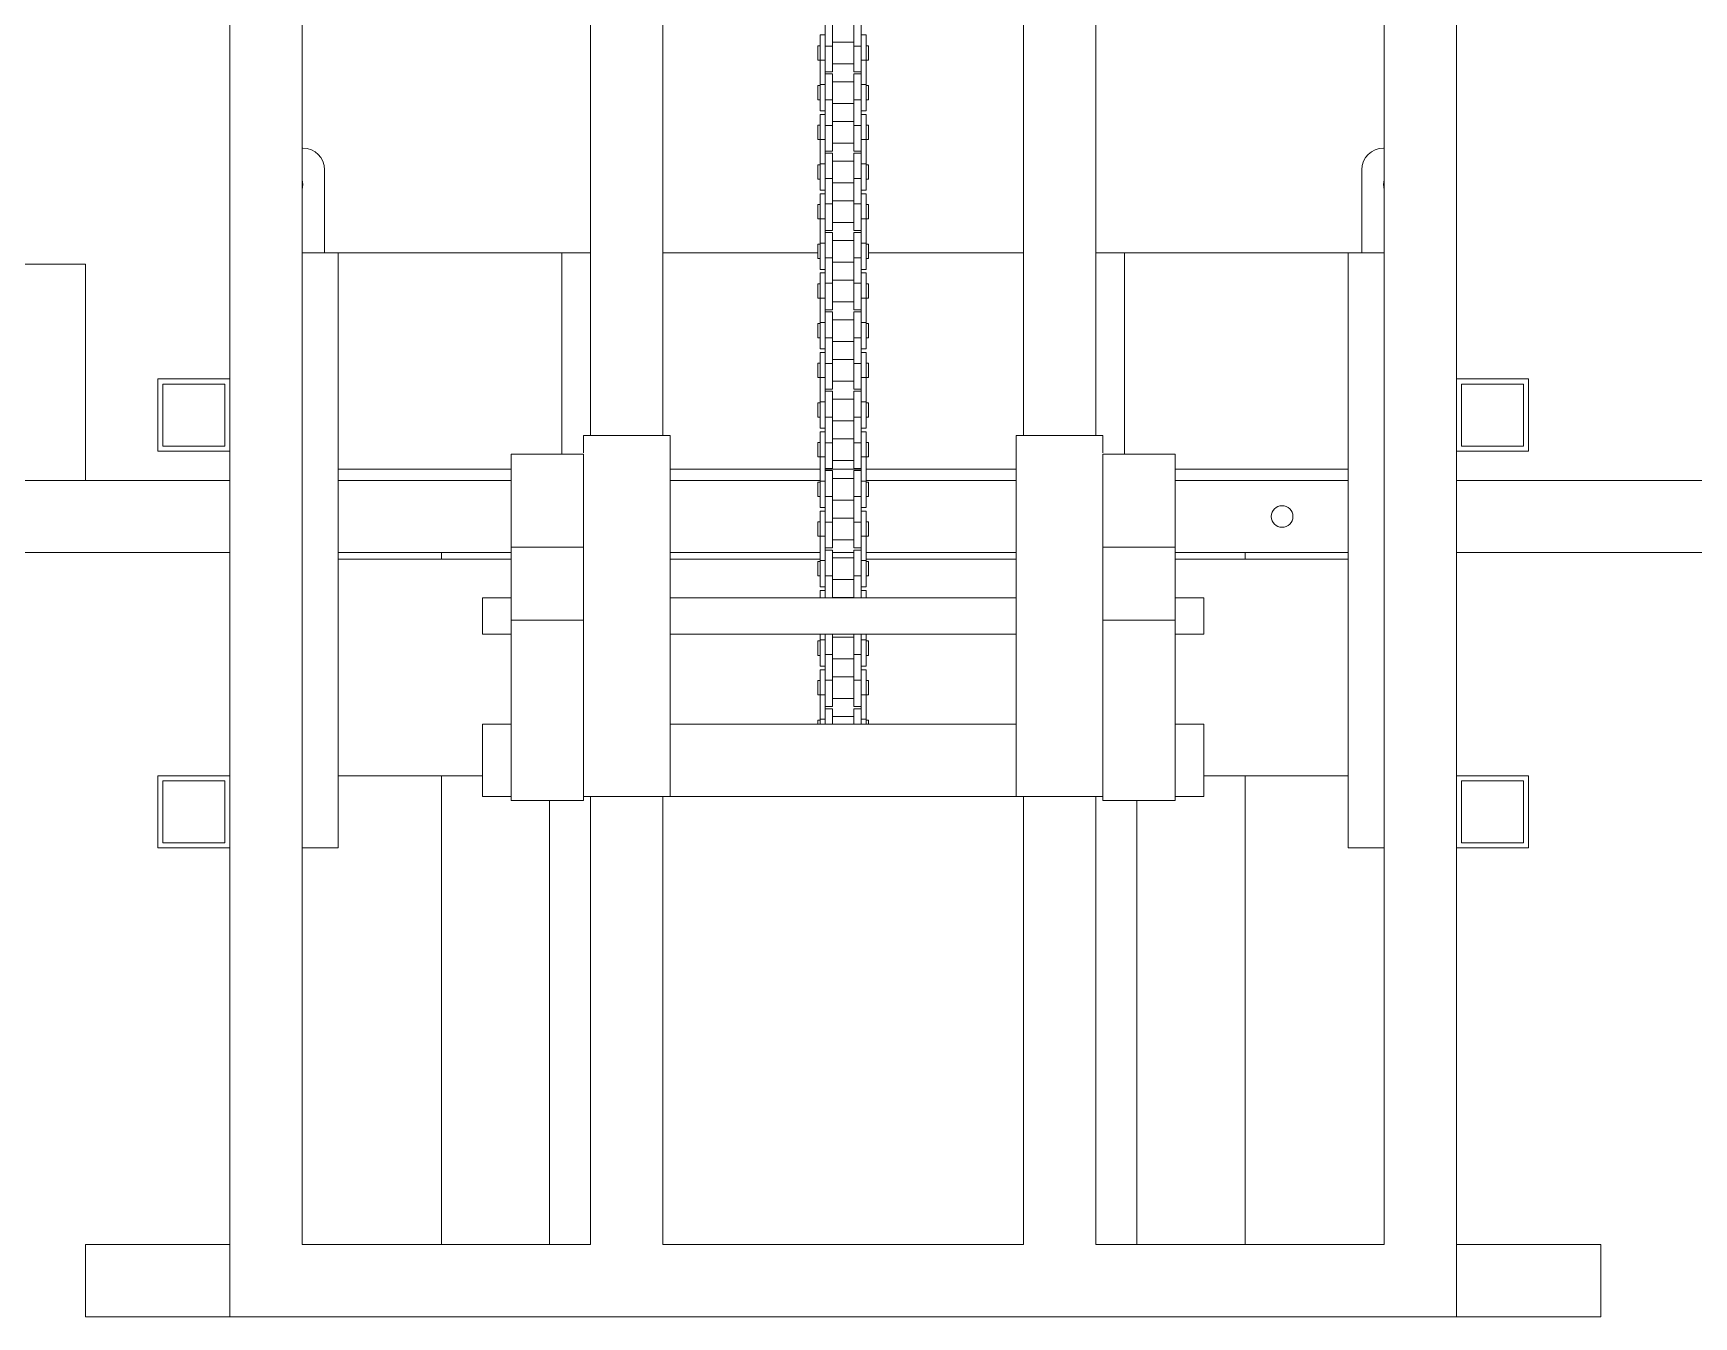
# Model space of a CAD drawing. Header units: millimetres. Extents: x 0 to 1189, y 0 to 841.
# Drawn here: x 516.82 to 562.85, y 147.41 to 182.99 of the extents above; entities that cross this region are included whole.
import ezdxf

# ---------------------------------------------------------------- set-up
doc = ezdxf.new("R2010")
doc.units = ezdxf.units.MM

msp = doc.modelspace()

# ---------------------------------------------------------------- linework, layer by layer
at = {"color": 7, "linetype": 'Continuous', "lineweight": 15}
for p, q in [((534.27, 171.837), (534.27, 241.409)), ((544.27, 171.837), (544.27, 241.409)), ((532.27, 171.837), (532.27, 219.409)), ((546.27, 171.837), (546.27, 219.409)), ((522.27, 196.969), (522.27, 147.409)), ((524.27, 196.969), (524.27, 149.409)), ((554.27, 196.969), (554.27, 149.409)), ((556.27, 196.969), (556.27, 147.409)), ((538.77, 182.639), (538.77, 183.35)), ((538.97, 182.639), (538.97, 183.35)), ((539.57, 182.639), (539.57, 183.35)), ((539.77, 182.639), (539.77, 183.35)), ((538.77, 182.945), (538.63, 182.945)), ((538.63, 182.249), (538.63, 182.945)), ((539.91, 182.945), (539.77, 182.945)), ((539.91, 182.249), (539.91, 182.945)), ((538.63, 182.645), (538.57, 182.645)), ((538.57, 182.645), (538.57, 182.245)), ((538.77, 182.639), (538.97, 182.639)), ((538.77, 182.141), (538.77, 182.639)), ((539.57, 182.745), (538.97, 182.745)), ((538.97, 181.925), (538.97, 182.639)), ((539.77, 182.639), (539.57, 182.639)), ((539.57, 181.925), (539.57, 182.639)), ((539.77, 182.141), (539.77, 182.639)), ((539.97, 182.645), (539.91, 182.645)), ((539.97, 182.645), (539.97, 182.245)), ((538.57, 182.245), (538.63, 182.245)), ((538.63, 182.249), (538.77, 182.249)), ((538.63, 181.572), (538.63, 182.249)), ((538.77, 181.652), (538.77, 182.141)), ((538.77, 181.925), (538.97, 181.925)), ((538.97, 181.865), (538.77, 181.865)), ((538.97, 182.145), (539.57, 182.145)), ((538.97, 181.15), (538.97, 181.865)), ((539.57, 181.925), (539.77, 181.925)), ((539.77, 181.865), (539.57, 181.865)), ((539.57, 181.15), (539.57, 181.865)), ((539.91, 182.249), (539.77, 182.249)), ((539.77, 181.652), (539.77, 182.141)), ((539.91, 181.572), (539.91, 182.249)), ((539.91, 182.245), (539.97, 182.245)), ((538.63, 181.545), (538.57, 181.545)), ((538.57, 181.545), (538.57, 181.145)), ((538.63, 181.572), (538.77, 181.572)), ((538.63, 180.845), (538.63, 181.572)), ((538.77, 181.15), (538.77, 181.652)), ((539.57, 181.645), (538.97, 181.645)), ((539.77, 181.15), (539.77, 181.652)), ((539.91, 181.572), (539.77, 181.572)), ((539.91, 180.845), (539.91, 181.572)), ((539.97, 181.545), (539.91, 181.545)), ((539.97, 181.545), (539.97, 181.145)), ((538.57, 181.145), (538.63, 181.145)), ((538.77, 181.15), (538.97, 181.15)), ((538.77, 180.439), (538.77, 181.15)), ((538.97, 180.439), (538.97, 181.15)), ((538.97, 181.045), (539.57, 181.045)), ((539.77, 181.15), (539.57, 181.15)), ((539.57, 180.439), (539.57, 181.15)), ((539.77, 180.439), (539.77, 181.15)), ((539.91, 181.145), (539.97, 181.145)), ((538.63, 180.845), (538.77, 180.845)), ((538.77, 180.745), (538.63, 180.745)), ((538.63, 180.049), (538.63, 180.745)), ((539.57, 180.545), (538.97, 180.545)), ((539.77, 180.845), (539.91, 180.845)), ((539.91, 180.745), (539.77, 180.745)), ((539.91, 180.049), (539.91, 180.745)), ((538.63, 180.445), (538.57, 180.445)), ((538.57, 180.445), (538.57, 180.045)), ((538.57, 180.045), (538.63, 180.045)), ((538.63, 180.049), (538.77, 180.049)), ((538.63, 179.372), (538.63, 180.049)), ((538.77, 179.941), (538.77, 180.439)), ((538.77, 180.439), (538.97, 180.439)), ((538.97, 179.725), (538.97, 180.439)), ((539.77, 180.439), (539.57, 180.439)), ((539.57, 179.725), (539.57, 180.439)), ((539.77, 179.941), (539.77, 180.439)), ((539.91, 180.049), (539.77, 180.049)), ((539.97, 180.445), (539.91, 180.445)), ((539.91, 179.372), (539.91, 180.049)), ((539.91, 180.045), (539.97, 180.045)), ((539.97, 180.445), (539.97, 180.045)), ((524.294, 179.809), (524.27, 179.809)), ((538.77, 179.452), (538.77, 179.941)), ((538.77, 179.725), (538.97, 179.725)), ((538.97, 179.665), (538.77, 179.665)), ((538.97, 179.945), (539.57, 179.945)), ((538.97, 178.97), (538.97, 179.665)), ((539.57, 179.725), (539.77, 179.725)), ((539.77, 179.665), (539.57, 179.665)), ((539.57, 178.97), (539.57, 179.665)), ((539.77, 179.452), (539.77, 179.941)), ((554.247, 179.809), (554.27, 179.809)), ((524.894, 176.909), (524.894, 179.209)), ((538.63, 179.345), (538.57, 179.345)), ((538.57, 179.345), (538.57, 178.945)), ((538.63, 179.372), (538.77, 179.372)), ((538.63, 178.645), (538.63, 179.372)), ((538.77, 178.97), (538.77, 179.452)), ((539.57, 179.445), (538.97, 179.445)), ((539.77, 178.97), (539.77, 179.452)), ((539.91, 179.372), (539.77, 179.372)), ((539.91, 178.645), (539.91, 179.372)), ((539.97, 179.345), (539.91, 179.345)), ((539.97, 179.345), (539.97, 178.945)), ((553.647, 176.909), (553.647, 179.209)), ((538.57, 178.945), (538.63, 178.945)), ((538.63, 178.645), (538.77, 178.645)), ((538.77, 178.97), (538.97, 178.97)), ((538.77, 178.26), (538.77, 178.97)), ((538.97, 178.26), (538.97, 178.97)), ((538.97, 178.845), (539.57, 178.845)), ((539.77, 178.97), (539.57, 178.97)), ((539.57, 178.26), (539.57, 178.97)), ((539.77, 178.26), (539.77, 178.97)), ((539.77, 178.645), (539.91, 178.645)), ((539.91, 178.945), (539.97, 178.945)), ((538.63, 178.246), (538.57, 178.246)), ((538.57, 178.246), (538.57, 177.846)), ((538.77, 178.546), (538.63, 178.546)), ((538.63, 177.85), (538.63, 178.546)), ((538.77, 178.26), (538.97, 178.26)), ((538.77, 177.742), (538.77, 178.26)), ((539.57, 178.346), (538.97, 178.346)), ((538.97, 177.526), (538.97, 178.26)), ((539.77, 178.26), (539.57, 178.26)), ((539.57, 177.526), (539.57, 178.26)), ((539.91, 178.546), (539.77, 178.546)), ((539.77, 177.742), (539.77, 178.26)), ((539.91, 177.85), (539.91, 178.546)), ((539.97, 178.246), (539.91, 178.246)), ((539.97, 178.246), (539.97, 177.846)), ((538.57, 177.846), (538.63, 177.846)), ((538.63, 177.85), (538.77, 177.85)), ((538.63, 177.173), (538.63, 177.85)), ((538.77, 177.253), (538.77, 177.742)), ((538.97, 177.746), (539.57, 177.746)), ((539.91, 177.85), (539.77, 177.85)), ((539.77, 177.253), (539.77, 177.742)), ((539.91, 177.173), (539.91, 177.85)), ((539.91, 177.846), (539.97, 177.846)), ((538.77, 177.526), (538.97, 177.526)), ((538.97, 177.466), (538.77, 177.466)), ((538.77, 176.771), (538.77, 177.253)), ((538.97, 176.771), (538.97, 177.466)), ((539.57, 177.246), (538.97, 177.246)), ((539.57, 177.526), (539.77, 177.526)), ((539.77, 177.466), (539.57, 177.466)), ((539.57, 176.771), (539.57, 177.466)), ((539.77, 176.771), (539.77, 177.253)), ((525.27, 176.909), (524.27, 176.909)), ((525.27, 176.909), (525.27, 160.409)), ((531.47, 176.909), (525.27, 176.909)), ((531.47, 176.909), (531.47, 171.323)), ((532.27, 176.909), (531.47, 176.909)), ((538.57, 176.909), (534.27, 176.909)), ((538.63, 177.146), (538.57, 177.146)), ((538.57, 177.146), (538.57, 176.746)), ((538.63, 177.173), (538.77, 177.173)), ((538.63, 176.446), (538.63, 177.173)), ((538.77, 176.771), (538.97, 176.771)), ((538.77, 176.061), (538.77, 176.771)), ((538.97, 176.061), (538.97, 176.771)), ((539.77, 176.771), (539.57, 176.771)), ((539.57, 176.061), (539.57, 176.771)), ((539.91, 177.173), (539.77, 177.173)), ((539.77, 176.061), (539.77, 176.771)), ((539.91, 176.446), (539.91, 177.173)), ((539.97, 177.146), (539.91, 177.146)), ((539.97, 177.146), (539.97, 176.746)), ((544.27, 176.909), (539.97, 176.909)), ((547.07, 176.909), (546.27, 176.909)), ((547.07, 176.909), (547.07, 171.323)), ((553.27, 176.909), (547.07, 176.909)), ((553.27, 176.909), (553.27, 160.409)), ((553.27, 176.909), (554.27, 176.909)), ((518.27, 176.596), (514.27, 176.596)), ((518.27, 170.596), (518.27, 176.596)), ((538.57, 176.746), (538.63, 176.746)), ((538.63, 176.446), (538.77, 176.446)), ((538.77, 176.347), (538.63, 176.347)), ((538.63, 175.651), (538.63, 176.347)), ((538.97, 176.646), (539.57, 176.646)), ((539.77, 176.446), (539.91, 176.446)), ((539.91, 176.347), (539.77, 176.347)), ((539.91, 176.746), (539.97, 176.746)), ((539.91, 175.651), (539.91, 176.347)), ((538.63, 176.047), (538.57, 176.047)), ((538.57, 176.047), (538.57, 175.647)), ((538.77, 176.061), (538.97, 176.061)), ((538.77, 175.543), (538.77, 176.061)), ((539.57, 176.147), (538.97, 176.147)), ((538.97, 175.327), (538.97, 176.061)), ((539.77, 176.061), (539.57, 176.061)), ((539.57, 175.327), (539.57, 176.061)), ((539.77, 175.543), (539.77, 176.061)), ((539.97, 176.047), (539.91, 176.047)), ((539.97, 176.047), (539.97, 175.647)), ((538.57, 175.647), (538.63, 175.647)), ((538.63, 175.651), (538.77, 175.651)), ((538.63, 174.974), (538.63, 175.651)), ((538.77, 175.054), (538.77, 175.543)), ((538.97, 175.547), (539.57, 175.547)), ((539.91, 175.651), (539.77, 175.651)), ((539.77, 175.054), (539.77, 175.543)), ((539.91, 174.974), (539.91, 175.651)), ((539.91, 175.647), (539.97, 175.647)), ((538.63, 174.947), (538.57, 174.947)), ((538.57, 174.947), (538.57, 174.547)), ((538.63, 174.974), (538.77, 174.974)), ((538.63, 174.247), (538.63, 174.974)), ((538.77, 175.327), (538.97, 175.327)), ((538.97, 175.267), (538.77, 175.267)), ((538.77, 174.552), (538.77, 175.054)), ((538.97, 174.552), (538.97, 175.267)), ((539.57, 175.047), (538.97, 175.047)), ((539.57, 175.327), (539.77, 175.327)), ((539.77, 175.267), (539.57, 175.267)), ((539.57, 174.552), (539.57, 175.267)), ((539.77, 174.552), (539.77, 175.054)), ((539.91, 174.974), (539.77, 174.974)), ((539.91, 174.247), (539.91, 174.974)), ((539.97, 174.947), (539.91, 174.947)), ((539.97, 174.947), (539.97, 174.547)), ((538.57, 174.547), (538.63, 174.547)), ((538.77, 174.552), (538.97, 174.552)), ((538.77, 173.841), (538.77, 174.552)), ((538.97, 173.841), (538.97, 174.552)), ((539.77, 174.552), (539.57, 174.552)), ((539.57, 173.841), (539.57, 174.552)), ((539.77, 173.841), (539.77, 174.552)), ((539.91, 174.547), (539.97, 174.547)), ((538.63, 174.247), (538.77, 174.247)), ((538.77, 174.147), (538.63, 174.147)), ((538.63, 173.451), (538.63, 174.147)), ((538.97, 174.447), (539.57, 174.447)), ((539.77, 174.247), (539.91, 174.247)), ((539.91, 174.147), (539.77, 174.147)), ((539.91, 173.451), (539.91, 174.147)), ((538.63, 173.847), (538.57, 173.847)), ((538.57, 173.847), (538.57, 173.447)), ((538.77, 173.841), (538.97, 173.841)), ((538.77, 173.343), (538.77, 173.841)), ((539.57, 173.947), (538.97, 173.947)), ((538.97, 173.127), (538.97, 173.841)), ((539.77, 173.841), (539.57, 173.841)), ((539.57, 173.127), (539.57, 173.841)), ((539.77, 173.343), (539.77, 173.841)), ((539.97, 173.847), (539.91, 173.847)), ((539.97, 173.847), (539.97, 173.447)), ((520.27, 171.409), (520.27, 173.409)), ((520.27, 173.409), (522.27, 173.409)), ((520.41, 173.269), (522.13, 173.269)), ((520.41, 171.549), (520.41, 173.269)), ((522.13, 173.269), (522.13, 171.549)), ((522.27, 173.409), (522.27, 171.409)), ((538.57, 173.447), (538.63, 173.447)), ((538.63, 173.451), (538.77, 173.451)), ((538.63, 172.774), (538.63, 173.451)), ((538.77, 172.854), (538.77, 173.343)), ((538.77, 173.127), (538.97, 173.127)), ((538.97, 173.347), (539.57, 173.347)), ((539.57, 173.127), (539.77, 173.127)), ((539.91, 173.451), (539.77, 173.451)), ((539.77, 172.854), (539.77, 173.343)), ((539.91, 172.774), (539.91, 173.451)), ((539.91, 173.447), (539.97, 173.447)), ((558.27, 173.409), (556.27, 173.409)), ((556.27, 173.409), (556.27, 171.409)), ((558.13, 173.269), (556.41, 173.269)), ((556.41, 173.269), (556.41, 171.549)), ((558.13, 171.549), (558.13, 173.269)), ((558.27, 171.409), (558.27, 173.409)), ((538.63, 172.747), (538.57, 172.747)), ((538.57, 172.747), (538.57, 172.347)), ((538.63, 172.774), (538.77, 172.774)), ((538.63, 172.047), (538.63, 172.774)), ((538.97, 173.067), (538.77, 173.067)), ((538.77, 172.352), (538.77, 172.854)), ((538.97, 172.352), (538.97, 173.067)), ((539.57, 172.847), (538.97, 172.847)), ((539.77, 173.067), (539.57, 173.067)), ((539.57, 172.352), (539.57, 173.067)), ((539.77, 172.352), (539.77, 172.854)), ((539.91, 172.774), (539.77, 172.774)), ((539.91, 172.047), (539.91, 172.774)), ((539.97, 172.747), (539.91, 172.747)), ((539.97, 172.747), (539.97, 172.347)), ((538.57, 172.347), (538.63, 172.347)), ((538.77, 172.352), (538.97, 172.352)), ((538.77, 171.641), (538.77, 172.352)), ((538.97, 171.641), (538.97, 172.352)), ((538.97, 172.247), (539.57, 172.247)), ((539.77, 172.352), (539.57, 172.352)), ((539.57, 171.641), (539.57, 172.352)), ((539.77, 171.641), (539.77, 172.352)), ((539.91, 172.347), (539.97, 172.347)), ((532.07, 171.358), (532.07, 171.837)), ((534.47, 171.837), (532.07, 171.837)), ((534.47, 161.837), (534.47, 171.837)), ((538.63, 172.047), (538.77, 172.047)), ((538.77, 171.947), (538.63, 171.947)), ((538.63, 171.251), (538.63, 171.947)), ((539.57, 171.747), (538.97, 171.747)), ((539.77, 172.047), (539.91, 172.047)), ((539.91, 171.947), (539.77, 171.947)), ((539.91, 171.251), (539.91, 171.947)), ((546.47, 171.837), (544.07, 171.837)), ((544.07, 161.837), (544.07, 171.837)), ((546.47, 171.358), (546.47, 171.837)), ((522.27, 171.409), (520.27, 171.409)), ((522.13, 171.549), (520.41, 171.549)), ((532.07, 171.323), (530.07, 171.323)), ((538.63, 171.647), (538.57, 171.647)), ((538.57, 171.647), (538.57, 171.247)), ((538.57, 171.247), (538.63, 171.247)), ((538.63, 171.251), (538.77, 171.251)), ((538.63, 170.574), (538.63, 171.251)), ((538.77, 171.143), (538.77, 171.641)), ((538.77, 171.641), (538.97, 171.641)), ((538.97, 170.927), (538.97, 171.641)), ((539.77, 171.641), (539.57, 171.641)), ((539.57, 170.927), (539.57, 171.641)), ((539.77, 171.143), (539.77, 171.641)), ((539.91, 171.251), (539.77, 171.251)), ((539.97, 171.647), (539.91, 171.647)), ((539.91, 170.574), (539.91, 171.251)), ((539.91, 171.247), (539.97, 171.247)), ((539.97, 171.647), (539.97, 171.247)), ((548.47, 171.323), (546.47, 171.323)), ((556.27, 171.409), (558.27, 171.409)), ((556.41, 171.549), (558.13, 171.549)), ((530.07, 170.909), (525.27, 170.909)), ((538.63, 170.909), (534.47, 170.909)), ((538.77, 170.654), (538.77, 171.143)), ((538.77, 170.927), (538.97, 170.927)), ((539.77, 170.909), (538.77, 170.909)), ((538.97, 170.867), (538.77, 170.867)), ((538.97, 171.147), (539.57, 171.147)), ((538.97, 170.152), (538.97, 170.867)), ((539.57, 170.927), (539.77, 170.927)), ((539.77, 170.867), (539.57, 170.867)), ((539.57, 170.152), (539.57, 170.867)), ((539.77, 170.654), (539.77, 171.143)), ((544.07, 170.909), (539.91, 170.909)), ((553.27, 170.909), (548.47, 170.909)), ((522.27, 170.596), (514.27, 170.596)), ((530.07, 170.596), (525.27, 170.596)), ((538.63, 170.596), (534.47, 170.596)), ((538.63, 170.547), (538.57, 170.547)), ((538.57, 170.547), (538.57, 170.147)), ((538.63, 170.574), (538.77, 170.574)), ((538.63, 169.847), (538.63, 170.574)), ((538.77, 170.152), (538.77, 170.654)), ((539.57, 170.647), (538.97, 170.647)), ((539.77, 170.152), (539.77, 170.654)), ((539.91, 170.574), (539.77, 170.574)), ((544.07, 170.596), (539.91, 170.596)), ((539.91, 169.847), (539.91, 170.574)), ((539.97, 170.547), (539.91, 170.547)), ((539.97, 170.547), (539.97, 170.147)), ((553.27, 170.596), (548.47, 170.596)), ((564.27, 170.596), (556.27, 170.596)), ((538.57, 170.147), (538.63, 170.147)), ((538.77, 170.152), (538.97, 170.152)), ((538.77, 169.441), (538.77, 170.152)), ((538.97, 169.441), (538.97, 170.152)), ((538.97, 170.047), (539.57, 170.047)), ((539.77, 170.152), (539.57, 170.152)), ((539.57, 169.441), (539.57, 170.152)), ((539.77, 169.441), (539.77, 170.152)), ((539.91, 170.147), (539.97, 170.147)), ((538.63, 169.447), (538.57, 169.447)), ((538.57, 169.447), (538.57, 169.047)), ((538.63, 169.847), (538.77, 169.847)), ((538.77, 169.747), (538.63, 169.747)), ((538.63, 169.051), (538.63, 169.747)), ((538.77, 168.943), (538.77, 169.441)), ((538.77, 169.441), (538.97, 169.441)), ((539.57, 169.547), (538.97, 169.547)), ((538.97, 168.727), (538.97, 169.441)), ((539.77, 169.441), (539.57, 169.441)), ((539.57, 168.727), (539.57, 169.441)), ((539.77, 169.847), (539.91, 169.847)), ((539.91, 169.747), (539.77, 169.747)), ((539.77, 168.943), (539.77, 169.441)), ((539.91, 169.051), (539.91, 169.747)), ((539.97, 169.447), (539.91, 169.447)), ((539.97, 169.447), (539.97, 169.047)), ((538.57, 169.047), (538.63, 169.047)), ((538.63, 169.051), (538.77, 169.051)), ((538.63, 168.374), (538.63, 169.051)), ((538.77, 168.454), (538.77, 168.943)), ((538.97, 168.947), (539.57, 168.947)), ((539.91, 169.051), (539.77, 169.051)), ((539.77, 168.454), (539.77, 168.943)), ((539.91, 168.374), (539.91, 169.051)), ((539.91, 169.047), (539.97, 169.047)), ((522.27, 168.596), (514.27, 168.596)), ((530.07, 168.596), (525.27, 168.596)), ((528.131, 168.596), (528.131, 168.409)), ((532.07, 168.746), (530.07, 168.746)), ((530.07, 168.746), (530.07, 166.719)), ((532.07, 168.746), (532.07, 166.828)), ((538.63, 168.596), (534.47, 168.596)), ((538.77, 168.727), (538.97, 168.727)), ((538.97, 168.667), (538.77, 168.667)), ((538.97, 167.952), (538.97, 168.667)), ((539.57, 168.596), (538.97, 168.596)), ((539.57, 168.727), (539.77, 168.727)), ((539.77, 168.667), (539.57, 168.667)), ((539.57, 167.952), (539.57, 168.667)), ((544.07, 168.596), (539.91, 168.596)), ((548.47, 168.746), (546.47, 168.746)), ((546.47, 168.746), (546.47, 166.828)), ((548.47, 168.746), (548.47, 166.719)), ((553.27, 168.596), (548.47, 168.596)), ((550.41, 168.409), (550.41, 168.596)), ((564.27, 168.596), (556.27, 168.596)), ((530.07, 168.409), (525.27, 168.409)), ((538.63, 168.409), (534.47, 168.409)), ((538.63, 168.347), (538.57, 168.347)), ((538.57, 168.347), (538.57, 167.947)), ((538.63, 167.647), (538.63, 168.374)), ((538.63, 168.374), (538.77, 168.374)), ((538.77, 167.952), (538.77, 168.454)), ((539.57, 168.447), (538.97, 168.447)), ((539.77, 167.952), (539.77, 168.454)), ((539.91, 168.374), (539.77, 168.374)), ((544.07, 168.409), (539.91, 168.409)), ((539.91, 167.647), (539.91, 168.374)), ((539.97, 168.347), (539.91, 168.347)), ((539.97, 168.347), (539.97, 167.947)), ((553.27, 168.409), (548.47, 168.409)), ((538.57, 167.947), (538.63, 167.947)), ((538.63, 167.647), (538.77, 167.647)), ((538.77, 167.952), (538.97, 167.952)), ((538.77, 167.337), (538.77, 167.952)), ((538.97, 167.337), (538.97, 167.952)), ((538.97, 167.847), (539.57, 167.847)), ((539.77, 167.952), (539.57, 167.952)), ((539.57, 167.337), (539.57, 167.952)), ((539.77, 167.337), (539.77, 167.952)), ((539.77, 167.647), (539.91, 167.647)), ((539.91, 167.947), (539.97, 167.947)), ((530.07, 167.337), (529.27, 167.337)), ((529.27, 167.337), (529.27, 166.337)), ((544.07, 167.337), (534.47, 167.337)), ((538.77, 167.547), (538.63, 167.547)), ((538.63, 167.337), (538.63, 167.547)), ((539.57, 167.347), (538.97, 167.347)), ((539.91, 167.547), (539.77, 167.547)), ((539.91, 167.337), (539.91, 167.547)), ((549.27, 167.337), (548.47, 167.337)), ((549.27, 167.337), (549.27, 166.337)), ((532.07, 166.719), (530.07, 166.719)), ((530.07, 166.719), (530.07, 161.719)), ((532.07, 161.837), (532.07, 166.828)), ((546.47, 161.837), (546.47, 166.828)), ((548.47, 166.719), (546.47, 166.719)), ((548.47, 166.719), (548.47, 161.719)), ((529.27, 166.337), (530.07, 166.337)), ((534.47, 166.337), (544.07, 166.337)), ((538.63, 166.174), (538.63, 166.337)), ((538.77, 166.254), (538.77, 166.337)), ((538.77, 165.772), (538.77, 166.254)), ((538.97, 165.772), (538.97, 166.337)), ((539.57, 166.247), (538.97, 166.247)), ((539.57, 165.772), (539.57, 166.337)), ((539.77, 166.254), (539.77, 166.337)), ((539.77, 165.772), (539.77, 166.254)), ((539.91, 166.174), (539.91, 166.337)), ((548.47, 166.337), (549.27, 166.337)), ((538.63, 166.147), (538.57, 166.147)), ((538.57, 166.147), (538.57, 165.747)), ((538.57, 165.747), (538.63, 165.747)), ((538.63, 165.447), (538.63, 166.174)), ((538.63, 166.174), (538.77, 166.174)), ((538.77, 165.772), (538.97, 165.772)), ((538.77, 165.062), (538.77, 165.772)), ((538.97, 165.062), (538.97, 165.772)), ((539.77, 165.772), (539.57, 165.772)), ((539.57, 165.062), (539.57, 165.772)), ((539.91, 166.174), (539.77, 166.174)), ((539.77, 165.062), (539.77, 165.772)), ((539.91, 165.447), (539.91, 166.174)), ((539.97, 166.147), (539.91, 166.147)), ((539.91, 165.747), (539.97, 165.747)), ((539.97, 166.147), (539.97, 165.747)), ((538.63, 165.447), (538.77, 165.447)), ((538.77, 165.348), (538.63, 165.348)), ((538.63, 164.652), (538.63, 165.348)), ((538.97, 165.647), (539.57, 165.647)), ((539.77, 165.447), (539.91, 165.447)), ((539.91, 165.348), (539.77, 165.348)), ((539.91, 164.652), (539.91, 165.348)), ((538.63, 165.048), (538.57, 165.048)), ((538.57, 165.048), (538.57, 164.648)), ((538.77, 165.062), (538.97, 165.062)), ((538.77, 164.544), (538.77, 165.062)), ((539.57, 165.148), (538.97, 165.148)), ((538.97, 164.328), (538.97, 165.062)), ((539.77, 165.062), (539.57, 165.062)), ((539.57, 164.328), (539.57, 165.062)), ((539.77, 164.544), (539.77, 165.062)), ((539.97, 165.048), (539.91, 165.048)), ((539.97, 165.048), (539.97, 164.648)), ((538.57, 164.648), (538.63, 164.648)), ((538.63, 164.652), (538.77, 164.652)), ((538.63, 163.975), (538.63, 164.652)), ((538.77, 164.055), (538.77, 164.544)), ((538.97, 164.548), (539.57, 164.548)), ((539.91, 164.652), (539.77, 164.652)), ((539.77, 164.055), (539.77, 164.544)), ((539.91, 163.975), (539.91, 164.652)), ((539.91, 164.648), (539.97, 164.648)), ((538.63, 163.948), (538.57, 163.948)), ((538.57, 163.948), (538.57, 163.837)), ((538.63, 163.837), (538.63, 163.975)), ((538.63, 163.975), (538.77, 163.975)), ((538.77, 164.328), (538.97, 164.328)), ((538.97, 164.268), (538.77, 164.268)), ((538.77, 163.837), (538.77, 164.055)), ((538.97, 163.837), (538.97, 164.268)), ((539.57, 164.048), (538.97, 164.048)), ((539.57, 164.328), (539.77, 164.328)), ((539.77, 164.268), (539.57, 164.268)), ((539.57, 163.837), (539.57, 164.268)), ((539.77, 163.837), (539.77, 164.055)), ((539.91, 163.975), (539.77, 163.975)), ((539.91, 163.837), (539.91, 163.975)), ((539.97, 163.948), (539.91, 163.948)), ((539.97, 163.948), (539.97, 163.837)), ((530.07, 163.837), (529.27, 163.837)), ((529.27, 161.837), (529.27, 163.837)), ((544.07, 163.837), (534.47, 163.837)), ((549.27, 163.837), (548.47, 163.837)), ((549.27, 161.837), (549.27, 163.837)), ((520.27, 160.409), (520.27, 162.409)), ((520.27, 162.409), (522.27, 162.409)), ((520.41, 162.269), (522.13, 162.269)), ((520.41, 160.549), (520.41, 162.269)), ((522.13, 162.269), (522.13, 160.549)), ((522.27, 162.409), (522.27, 160.409)), ((529.27, 162.409), (525.27, 162.409)), ((528.131, 162.409), (528.131, 149.409)), ((553.27, 162.409), (549.27, 162.409)), ((550.41, 149.409), (550.41, 162.409)), ((558.27, 162.409), (556.27, 162.409)), ((556.27, 162.409), (556.27, 160.409)), ((558.13, 162.269), (556.41, 162.269)), ((556.41, 162.269), (556.41, 160.549)), ((558.13, 160.549), (558.13, 162.269)), ((558.27, 160.409), (558.27, 162.409)), ((530.07, 161.837), (529.27, 161.837)), ((532.07, 161.719), (530.07, 161.719)), ((531.131, 149.409), (531.131, 161.719)), ((532.07, 161.837), (532.07, 161.719)), ((534.47, 161.837), (532.07, 161.837)), ((532.27, 149.409), (532.27, 161.837)), ((534.27, 149.409), (534.27, 161.837)), ((544.07, 161.837), (534.47, 161.837)), ((546.47, 161.837), (544.07, 161.837)), ((544.27, 149.409), (544.27, 161.837)), ((546.27, 149.409), (546.27, 161.837)), ((546.47, 161.837), (546.47, 161.719)), ((548.47, 161.719), (546.47, 161.719)), ((547.41, 161.719), (547.41, 149.409)), ((549.27, 161.837), (548.47, 161.837)), ((522.27, 160.409), (520.27, 160.409)), ((522.13, 160.549), (520.41, 160.549)), ((525.27, 160.409), (524.27, 160.409)), ((553.27, 160.409), (554.27, 160.409)), ((556.27, 160.409), (558.27, 160.409)), ((556.41, 160.549), (558.13, 160.549)), ((518.27, 149.409), (518.27, 147.409)), ((522.27, 149.409), (518.27, 149.409)), ((524.27, 149.409), (532.27, 149.409)), ((534.27, 149.409), (544.27, 149.409)), ((546.27, 149.409), (554.27, 149.409)), ((560.27, 149.409), (556.27, 149.409)), ((560.27, 149.409), (560.27, 147.409)), ((522.27, 147.409), (518.27, 147.409)), ((522.27, 147.409), (556.27, 147.409)), ((560.27, 147.409), (556.27, 147.409))]:
    msp.add_line(p, q, dxfattribs=at)
at = {"color": 7, "linetype": 'Continuous', "lineweight": 15, "flags": 128}
for points in [[(524.27, 178.662), (524.294, 178.796), (524.27, 178.931)], [(554.27, 178.662), (554.247, 178.796), (554.27, 178.931)]]:
    msp.add_lwpolyline(points, dxfattribs=at)
at = {"color": 7, "linetype": 'Continuous', "lineweight": 15}
msp.add_circle((551.437, 169.596), 0.3, dxfattribs=at)
for centre, start, end in [((524.294, 179.209), 0, 90), ((554.247, 179.209), 90, 180)]:
    msp.add_arc(centre, 0.6, start, end, dxfattribs=at)
for points in [[(530.07, 171.323), (530.07, 171.005), (530.07, 170.413), (530.07, 169.665), (530.07, 169.106), (530.07, 168.865), (530.07, 168.746)], [(532.07, 171.323), (532.07, 171.005), (532.07, 170.413), (532.07, 169.665), (532.07, 169.106), (532.07, 168.865), (532.07, 168.746)], [(546.47, 171.323), (546.47, 171.005), (546.47, 170.413), (546.47, 169.665), (546.47, 169.106), (546.47, 168.865), (546.47, 168.746)], [(548.47, 171.323), (548.47, 171.005), (548.47, 170.413), (548.47, 169.665), (548.47, 169.106), (548.47, 168.865), (548.47, 168.746)]]:
    msp.add_open_spline(points, degree=3, knots=[0, 0, 0, 0, 0.3224228, 0.6020333, 0.8032842, 1, 1, 1, 1], dxfattribs=at)

doc.saveas('drawing.dxf')
